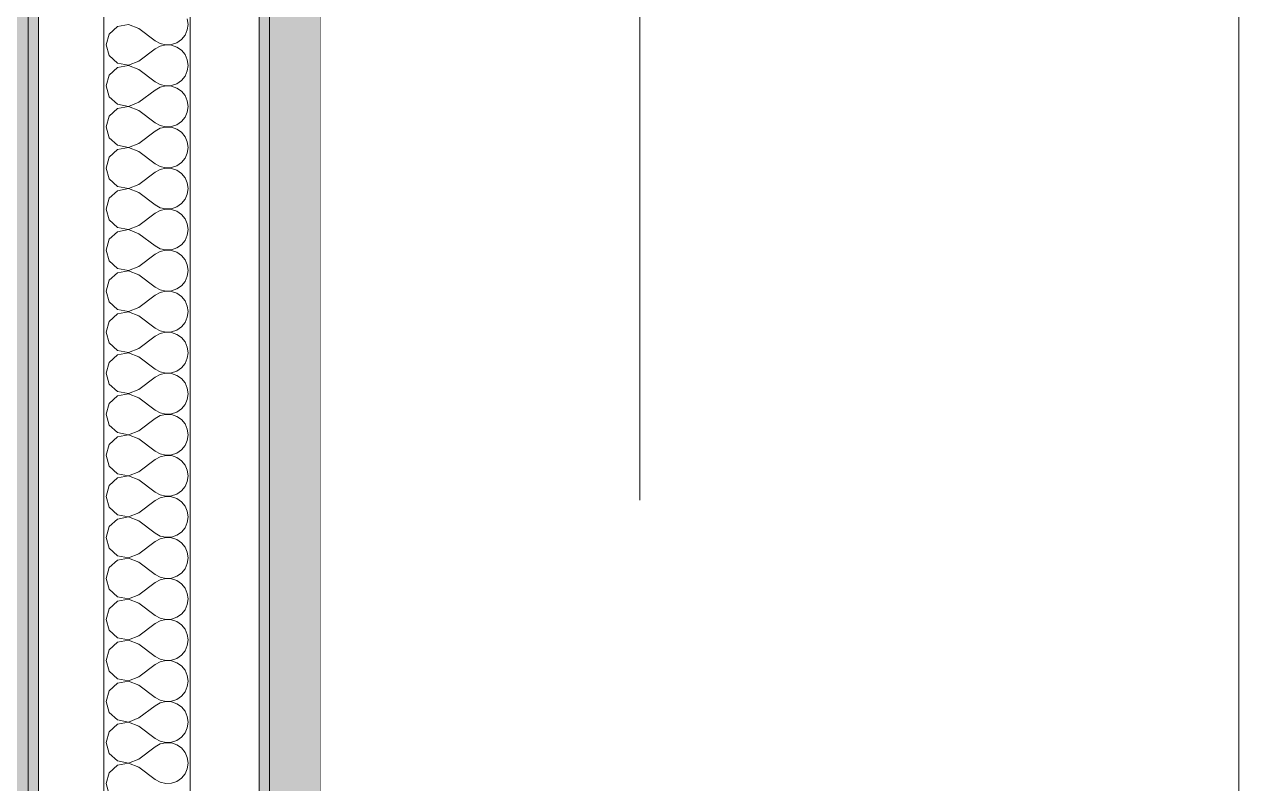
# Model space of a CAD drawing. Header units: millimetres. Extents: x -48147 to 1436659, y -488302 to 18123.
# Drawn here: x 1419576 to 1419928.4, y -477738.8 to -477518.5 of the extents above; entities that cross this region are included whole.
import ezdxf
from ezdxf.enums import TextEntityAlignment as Align

# ---------------------------------------------------------------- set-up
doc = ezdxf.new("R2010")
doc.units = ezdxf.units.MM
doc.header["$MEASUREMENT"] = 0
doc.linetypes.add('Double Dashed', pattern=[546.805537, 264.583325, -105.833328, 70.555556, -105.833328])
doc.linetypes.add('Wipeout_Contour', pattern=[1000, 0, -1000])
for name, color, linetype in [('A-25-M_Wall_Int', 7, 'Continuous'), ('New_A-15-MG_Structural_Grid_Phase_2', 7, 'Continuous'), ('New_A-25-M_Wall_Int', 7, 'Continuous')]:
    doc.layers.add(name, color=color, linetype=linetype)
doc.layers.add('A-25-M_Wall_Int_Pen_No__87', color=8, linetype='Continuous', lineweight=20)
doc.layers.add('New_A-25-M_Wall_Int_Pen_No__1', color=7, linetype='Continuous', lineweight=13)
doc.layers.add('New_A-15-MG_Structural_Grid_Phase_2_Pen_No__222', color=7, linetype='Continuous', lineweight=13, true_color=0x65af33)
doc.layers.add('New_A-25-M_Wall_Int_Pen_No__107', color=7, linetype='Continuous', lineweight=15, true_color=0xa6a6a6)
doc.styles.add('GENERATED_STYLE_2', font='')
doc.styles.get('GENERATED_STYLE_2').set_extended_font_data('Swis721 BT')

# ---------------------------------------------------------------- blocks, each defined once
blk = doc.blocks.new('*X360', base_point=(1424163.9, -483032.8))
at = {"layer": 'New_A-25-M_Wall_Int_Pen_No__107', "linetype": 'Continuous'}
for p, q in [((1419623.52, -477518.51), (1419623.3, -477516.88)), ((1419603, -477519.14), (1419600.6, -477521.33)), ((1419606.2, -477518.54), (1419603, -477519.14)), ((1419609.24, -477519.7), (1419606.2, -477518.54)), ((1419609.24, -477519.7), (1419614, -477523.27)), ((1419622.63, -477521.64), (1419623.3, -477520.14)), ((1419623.3, -477520.14), (1419623.52, -477518.51)), ((1419600.6, -477521.33), (1419599.71, -477524.46)), ((1419614, -477523.27), (1419615.44, -477524.07)), ((1419615.44, -477524.07), (1419617.04, -477524.44)), ((1419618.68, -477524.36), (1419620.23, -477523.84)), ((1419620.23, -477523.84), (1419621.59, -477522.91)), ((1419621.59, -477522.91), (1419622.63, -477521.64)), ((1419599.71, -477524.46), (1419600.6, -477527.59)), ((1419600.6, -477527.59), (1419603, -477529.79)), ((1419609.24, -477529.23), (1419614, -477525.65)), ((1419615.44, -477524.86), (1419614, -477525.65)), ((1419617.04, -477524.49), (1419615.44, -477524.86)), ((1419617.04, -477524.44), (1419618.68, -477524.36)), ((1419618.68, -477524.57), (1419617.04, -477524.49)), ((1419620.23, -477525.09), (1419618.68, -477524.57)), ((1419621.59, -477526.02), (1419620.23, -477525.09)), ((1419622.63, -477527.29), (1419621.59, -477526.02)), ((1419623.3, -477528.79), (1419622.63, -477527.29)), ((1419603, -477531.04), (1419600.6, -477533.24)), ((1419603, -477529.79), (1419606.2, -477530.39)), ((1419606.2, -477530.44), (1419603, -477531.04)), ((1419606.2, -477530.39), (1419609.24, -477529.23)), ((1419609.24, -477531.61), (1419606.2, -477530.44)), ((1419623.52, -477530.42), (1419623.3, -477528.79)), ((1419623.3, -477532.04), (1419623.52, -477530.42)), ((1419600.6, -477533.24), (1419599.71, -477536.37)), ((1419609.24, -477531.61), (1419614, -477535.18)), ((1419621.59, -477534.81), (1419622.63, -477533.55)), ((1419622.63, -477533.55), (1419623.3, -477532.04)), ((1419599.71, -477536.37), (1419600.6, -477539.5)), ((1419609.24, -477541.13), (1419614, -477537.56)), ((1419614, -477535.18), (1419615.44, -477535.97)), ((1419615.44, -477536.76), (1419614, -477537.56)), ((1419615.44, -477535.97), (1419617.04, -477536.34)), ((1419617.04, -477536.39), (1419615.44, -477536.76)), ((1419617.04, -477536.34), (1419618.68, -477536.26)), ((1419618.68, -477536.47), (1419617.04, -477536.39)), ((1419618.68, -477536.26), (1419620.23, -477535.74)), ((1419620.23, -477537), (1419618.68, -477536.47)), ((1419620.23, -477535.74), (1419621.59, -477534.81)), ((1419621.59, -477537.93), (1419620.23, -477537)), ((1419622.63, -477539.19), (1419621.59, -477537.93)), ((1419600.6, -477539.5), (1419603, -477541.69)), ((1419603, -477541.69), (1419606.2, -477542.3)), ((1419606.2, -477542.3), (1419609.24, -477541.13)), ((1419623.3, -477540.69), (1419622.63, -477539.19)), ((1419623.52, -477542.32), (1419623.3, -477540.69)), ((1419600.6, -477545.14), (1419599.71, -477548.27)), ((1419603, -477542.95), (1419600.6, -477545.14)), ((1419606.2, -477542.34), (1419603, -477542.95)), ((1419609.24, -477543.51), (1419606.2, -477542.34)), ((1419609.24, -477543.51), (1419614, -477547.08)), ((1419622.63, -477545.45), (1419623.3, -477543.95)), ((1419623.3, -477543.95), (1419623.52, -477542.32)), ((1419599.71, -477548.27), (1419600.6, -477551.4)), ((1419614, -477547.08), (1419615.44, -477547.88)), ((1419615.44, -477548.67), (1419614, -477549.46)), ((1419615.44, -477547.88), (1419617.04, -477548.25)), ((1419617.04, -477548.3), (1419615.44, -477548.67)), ((1419617.04, -477548.25), (1419618.68, -477548.17)), ((1419618.68, -477548.38), (1419617.04, -477548.3)), ((1419618.68, -477548.17), (1419620.23, -477547.64)), ((1419620.23, -477548.9), (1419618.68, -477548.38)), ((1419620.23, -477547.64), (1419621.59, -477546.71)), ((1419621.59, -477546.71), (1419622.63, -477545.45)), ((1419600.6, -477551.4), (1419603, -477553.6)), ((1419609.24, -477553.04), (1419614, -477549.46)), ((1419621.59, -477549.83), (1419620.23, -477548.9)), ((1419622.63, -477551.1), (1419621.59, -477549.83)), ((1419623.3, -477552.6), (1419622.63, -477551.1)), ((1419603, -477554.85), (1419600.6, -477557.05)), ((1419603, -477553.6), (1419606.2, -477554.2)), ((1419606.2, -477554.25), (1419603, -477554.85)), ((1419606.2, -477554.2), (1419609.24, -477553.04)), ((1419609.24, -477555.42), (1419606.2, -477554.25)), ((1419609.24, -477555.42), (1419614, -477558.99)), ((1419622.63, -477557.35), (1419623.3, -477555.85)), ((1419623.52, -477554.23), (1419623.3, -477552.6)), ((1419623.3, -477555.85), (1419623.52, -477554.23)), ((1419600.6, -477557.05), (1419599.71, -477560.18)), ((1419614, -477558.99), (1419615.44, -477559.78)), ((1419620.23, -477559.55), (1419621.59, -477558.62)), ((1419621.59, -477558.62), (1419622.63, -477557.35)), ((1419599.71, -477560.18), (1419600.6, -477563.31)), ((1419609.24, -477564.94), (1419614, -477561.37)), ((1419615.44, -477560.57), (1419614, -477561.37)), ((1419615.44, -477559.78), (1419617.04, -477560.15)), ((1419617.04, -477560.2), (1419615.44, -477560.57)), ((1419617.04, -477560.15), (1419618.68, -477560.07)), ((1419618.68, -477560.28), (1419617.04, -477560.2)), ((1419618.68, -477560.07), (1419620.23, -477559.55)), ((1419620.23, -477560.81), (1419618.68, -477560.28)), ((1419621.59, -477561.74), (1419620.23, -477560.81)), ((1419622.63, -477563), (1419621.59, -477561.74)), ((1419600.6, -477563.31), (1419603, -477565.5)), ((1419603, -477565.5), (1419606.2, -477566.11)), ((1419606.2, -477566.15), (1419603, -477566.76)), ((1419606.2, -477566.11), (1419609.24, -477564.94)), ((1419609.24, -477567.32), (1419606.2, -477566.15)), ((1419623.3, -477564.5), (1419622.63, -477563)), ((1419623.52, -477566.13), (1419623.3, -477564.5)), ((1419623.3, -477567.76), (1419623.52, -477566.13)), ((1419600.6, -477568.95), (1419599.71, -477572.08)), ((1419603, -477566.76), (1419600.6, -477568.95)), ((1419609.24, -477567.32), (1419614, -477570.89)), ((1419621.59, -477570.52), (1419622.63, -477569.26)), ((1419622.63, -477569.26), (1419623.3, -477567.76)), ((1419599.71, -477572.08), (1419600.6, -477575.21)), ((1419609.24, -477576.84), (1419614, -477573.27)), ((1419614, -477570.89), (1419615.44, -477571.69)), ((1419615.44, -477572.48), (1419614, -477573.27)), ((1419615.44, -477571.69), (1419617.04, -477572.06)), ((1419617.04, -477572.11), (1419615.44, -477572.48)), ((1419617.04, -477572.06), (1419618.68, -477571.98)), ((1419618.68, -477572.19), (1419617.04, -477572.11)), ((1419618.68, -477571.98), (1419620.23, -477571.45)), ((1419620.23, -477572.71), (1419618.68, -477572.19)), ((1419620.23, -477571.45), (1419621.59, -477570.52)), ((1419621.59, -477573.64), (1419620.23, -477572.71)), ((1419600.6, -477575.21), (1419603, -477577.41)), ((1419606.2, -477578.01), (1419609.24, -477576.84)), ((1419622.63, -477574.91), (1419621.59, -477573.64)), ((1419623.3, -477576.41), (1419622.63, -477574.91)), ((1419623.52, -477578.04), (1419623.3, -477576.41)), ((1419603, -477578.66), (1419600.6, -477580.86)), ((1419603, -477577.41), (1419606.2, -477578.01)), ((1419606.2, -477578.06), (1419603, -477578.66)), ((1419609.24, -477579.23), (1419606.2, -477578.06)), ((1419609.24, -477579.23), (1419614, -477582.8)), ((1419622.63, -477581.16), (1419623.3, -477579.66)), ((1419623.3, -477579.66), (1419623.52, -477578.04)), ((1419600.6, -477580.86), (1419599.71, -477583.99)), ((1419599.71, -477583.99), (1419600.6, -477587.12)), ((1419614, -477582.8), (1419615.44, -477583.59)), ((1419615.44, -477583.59), (1419617.04, -477583.96)), ((1419617.04, -477584.01), (1419615.44, -477584.38)), ((1419617.04, -477583.96), (1419618.68, -477583.88)), ((1419618.68, -477584.09), (1419617.04, -477584.01)), ((1419618.68, -477583.88), (1419620.23, -477583.36)), ((1419620.23, -477583.36), (1419621.59, -477582.43)), ((1419621.59, -477582.43), (1419622.63, -477581.16)), ((1419600.6, -477587.12), (1419603, -477589.31)), ((1419609.24, -477588.75), (1419614, -477585.18)), ((1419615.44, -477584.38), (1419614, -477585.18)), ((1419620.23, -477584.62), (1419618.68, -477584.09)), ((1419621.59, -477585.55), (1419620.23, -477584.62)), ((1419622.63, -477586.81), (1419621.59, -477585.55)), ((1419623.3, -477588.31), (1419622.63, -477586.81)), ((1419603, -477590.57), (1419600.6, -477592.76)), ((1419603, -477589.31), (1419606.2, -477589.92)), ((1419606.2, -477589.96), (1419603, -477590.57)), ((1419606.2, -477589.92), (1419609.24, -477588.75)), ((1419609.24, -477591.13), (1419606.2, -477589.96)), ((1419623.52, -477589.94), (1419623.3, -477588.31)), ((1419623.3, -477591.57), (1419623.52, -477589.94)), ((1419600.6, -477592.76), (1419599.71, -477595.89)), ((1419609.24, -477591.13), (1419614, -477594.7)), ((1419620.23, -477595.26), (1419621.59, -477594.33)), ((1419621.59, -477594.33), (1419622.63, -477593.07)), ((1419622.63, -477593.07), (1419623.3, -477591.57)), ((1419599.71, -477595.89), (1419600.6, -477599.02)), ((1419609.24, -477600.65), (1419614, -477597.08)), ((1419614, -477594.7), (1419615.44, -477595.5)), ((1419615.44, -477596.29), (1419614, -477597.08)), ((1419615.44, -477595.5), (1419617.04, -477595.87)), ((1419617.04, -477595.92), (1419615.44, -477596.29)), ((1419617.04, -477595.87), (1419618.68, -477595.79)), ((1419618.68, -477596), (1419617.04, -477595.92)), ((1419618.68, -477595.79), (1419620.23, -477595.26)), ((1419620.23, -477596.52), (1419618.68, -477596)), ((1419621.59, -477597.45), (1419620.23, -477596.52)), ((1419622.63, -477598.72), (1419621.59, -477597.45)), ((1419600.6, -477599.02), (1419603, -477601.22)), ((1419603, -477601.22), (1419606.2, -477601.82)), ((1419606.2, -477601.82), (1419609.24, -477600.65)), ((1419623.3, -477600.22), (1419622.63, -477598.72)), ((1419623.52, -477601.84), (1419623.3, -477600.22)), ((1419600.6, -477604.67), (1419599.71, -477607.8)), ((1419603, -477602.47), (1419600.6, -477604.67)), ((1419606.2, -477601.87), (1419603, -477602.47)), ((1419609.24, -477603.04), (1419606.2, -477601.87)), ((1419609.24, -477603.04), (1419614, -477606.61)), ((1419621.59, -477606.24), (1419622.63, -477604.97)), ((1419622.63, -477604.97), (1419623.3, -477603.47)), ((1419623.3, -477603.47), (1419623.52, -477601.84)), ((1419599.71, -477607.8), (1419600.6, -477610.93)), ((1419614, -477606.61), (1419615.44, -477607.4)), ((1419615.44, -477608.19), (1419614, -477608.99)), ((1419615.44, -477607.4), (1419617.04, -477607.77)), ((1419617.04, -477607.82), (1419615.44, -477608.19)), ((1419617.04, -477607.77), (1419618.68, -477607.69)), ((1419618.68, -477607.9), (1419617.04, -477607.82)), ((1419618.68, -477607.69), (1419620.23, -477607.17)), ((1419620.23, -477608.43), (1419618.68, -477607.9)), ((1419620.23, -477607.17), (1419621.59, -477606.24)), ((1419621.59, -477609.36), (1419620.23, -477608.43)), ((1419600.6, -477610.93), (1419603, -477613.12)), ((1419609.24, -477612.56), (1419614, -477608.99)), ((1419622.63, -477610.62), (1419621.59, -477609.36)), ((1419623.3, -477612.12), (1419622.63, -477610.62)), ((1419623.52, -477613.75), (1419623.3, -477612.12)), ((1419603, -477614.38), (1419600.6, -477616.57)), ((1419603, -477613.12), (1419606.2, -477613.73)), ((1419606.2, -477613.77), (1419603, -477614.38)), ((1419606.2, -477613.73), (1419609.24, -477612.56)), ((1419609.24, -477614.94), (1419606.2, -477613.77)), ((1419609.24, -477614.94), (1419614, -477618.51)), ((1419622.63, -477616.88), (1419623.3, -477615.38)), ((1419623.3, -477615.38), (1419623.52, -477613.75)), ((1419600.6, -477616.57), (1419599.71, -477619.7)), ((1419614, -477618.51), (1419615.44, -477619.31)), ((1419615.44, -477619.31), (1419617.04, -477619.68)), ((1419618.68, -477619.6), (1419620.23, -477619.07)), ((1419620.23, -477619.07), (1419621.59, -477618.14)), ((1419621.59, -477618.14), (1419622.63, -477616.88)), ((1419599.71, -477619.7), (1419600.6, -477622.83)), ((1419600.6, -477622.83), (1419603, -477625.03)), ((1419609.24, -477624.46), (1419614, -477620.89)), ((1419615.44, -477620.1), (1419614, -477620.89)), ((1419617.04, -477619.73), (1419615.44, -477620.1)), ((1419617.04, -477619.68), (1419618.68, -477619.6)), ((1419618.68, -477619.81), (1419617.04, -477619.73)), ((1419620.23, -477620.33), (1419618.68, -477619.81)), ((1419621.59, -477621.26), (1419620.23, -477620.33)), ((1419622.63, -477622.52), (1419621.59, -477621.26)), ((1419623.3, -477624.03), (1419622.63, -477622.52)), ((1419603, -477626.28), (1419600.6, -477628.48)), ((1419603, -477625.03), (1419606.2, -477625.63)), ((1419606.2, -477625.68), (1419603, -477626.28)), ((1419606.2, -477625.63), (1419609.24, -477624.46)), ((1419609.24, -477626.84), (1419606.2, -477625.68)), ((1419623.52, -477625.65), (1419623.3, -477624.03)), ((1419623.3, -477627.28), (1419623.52, -477625.65)), ((1419600.6, -477628.48), (1419599.71, -477631.61)), ((1419609.24, -477626.84), (1419614, -477630.42)), ((1419621.59, -477630.05), (1419622.63, -477628.78)), ((1419622.63, -477628.78), (1419623.3, -477627.28)), ((1419599.71, -477631.61), (1419600.6, -477634.74)), ((1419609.24, -477636.37), (1419614, -477632.8)), ((1419614, -477630.42), (1419615.44, -477631.21)), ((1419615.44, -477632), (1419614, -477632.8)), ((1419615.44, -477631.21), (1419617.04, -477631.58)), ((1419617.04, -477631.63), (1419615.44, -477632)), ((1419617.04, -477631.58), (1419618.68, -477631.5)), ((1419618.68, -477631.71), (1419617.04, -477631.63)), ((1419618.68, -477631.5), (1419620.23, -477630.98)), ((1419620.23, -477632.23), (1419618.68, -477631.71)), ((1419620.23, -477630.98), (1419621.59, -477630.05)), ((1419621.59, -477633.16), (1419620.23, -477632.23)), ((1419622.63, -477634.43), (1419621.59, -477633.16)), ((1419600.6, -477634.74), (1419603, -477636.93)), ((1419603, -477636.93), (1419606.2, -477637.53)), ((1419606.2, -477637.53), (1419609.24, -477636.37)), ((1419623.3, -477635.93), (1419622.63, -477634.43)), ((1419623.52, -477637.56), (1419623.3, -477635.93)), ((1419600.6, -477640.38), (1419599.71, -477643.51)), ((1419603, -477638.19), (1419600.6, -477640.38)), ((1419606.2, -477637.58), (1419603, -477638.19)), ((1419609.24, -477638.75), (1419606.2, -477637.58)), ((1419609.24, -477638.75), (1419614, -477642.32)), ((1419622.63, -477640.69), (1419623.3, -477639.19)), ((1419623.3, -477639.19), (1419623.52, -477637.56)), ((1419599.71, -477643.51), (1419600.6, -477646.64)), ((1419614, -477642.32), (1419615.44, -477643.12)), ((1419615.44, -477643.91), (1419614, -477644.7)), ((1419615.44, -477643.12), (1419617.04, -477643.49)), ((1419617.04, -477643.54), (1419615.44, -477643.91)), ((1419617.04, -477643.49), (1419618.68, -477643.41)), ((1419618.68, -477643.61), (1419617.04, -477643.54)), ((1419618.68, -477643.41), (1419620.23, -477642.88)), ((1419620.23, -477644.14), (1419618.68, -477643.61)), ((1419620.23, -477642.88), (1419621.59, -477641.95)), ((1419621.59, -477641.95), (1419622.63, -477640.69)), ((1419600.6, -477646.64), (1419603, -477648.84)), ((1419609.24, -477648.27), (1419614, -477644.7)), ((1419621.59, -477645.07), (1419620.23, -477644.14)), ((1419622.63, -477646.33), (1419621.59, -477645.07)), ((1419623.3, -477647.84), (1419622.63, -477646.33)), ((1419603, -477650.09), (1419600.6, -477652.29)), ((1419603, -477648.84), (1419606.2, -477649.44)), ((1419606.2, -477649.49), (1419603, -477650.09)), ((1419606.2, -477649.44), (1419609.24, -477648.27)), ((1419609.24, -477650.65), (1419606.2, -477649.49)), ((1419609.24, -477650.65), (1419614, -477654.23)), ((1419623.52, -477649.46), (1419623.3, -477647.84)), ((1419623.3, -477651.09), (1419623.52, -477649.46)), ((1419600.6, -477652.29), (1419599.71, -477655.42)), ((1419614, -477654.23), (1419615.44, -477655.02)), ((1419620.23, -477654.79), (1419621.59, -477653.86)), ((1419621.59, -477653.86), (1419622.63, -477652.59)), ((1419622.63, -477652.59), (1419623.3, -477651.09)), ((1419599.71, -477655.42), (1419600.6, -477658.55)), ((1419609.24, -477660.18), (1419614, -477656.61)), ((1419615.44, -477655.81), (1419614, -477656.61)), ((1419615.44, -477655.02), (1419617.04, -477655.39)), ((1419617.04, -477655.44), (1419615.44, -477655.81)), ((1419617.04, -477655.39), (1419618.68, -477655.31)), ((1419618.68, -477655.52), (1419617.04, -477655.44)), ((1419618.68, -477655.31), (1419620.23, -477654.79)), ((1419620.23, -477656.04), (1419618.68, -477655.52)), ((1419621.59, -477656.97), (1419620.23, -477656.04)), ((1419622.63, -477658.24), (1419621.59, -477656.97)), ((1419600.6, -477658.55), (1419603, -477660.74)), ((1419603, -477660.74), (1419606.2, -477661.34)), ((1419606.2, -477661.39), (1419603, -477662)), ((1419606.2, -477661.34), (1419609.24, -477660.18)), ((1419609.24, -477662.56), (1419606.2, -477661.39)), ((1419623.3, -477659.74), (1419622.63, -477658.24)), ((1419623.52, -477661.37), (1419623.3, -477659.74)), ((1419623.3, -477662.99), (1419623.52, -477661.37)), ((1419600.6, -477664.19), (1419599.71, -477667.32)), ((1419603, -477662), (1419600.6, -477664.19)), ((1419609.24, -477662.56), (1419614, -477666.13)), ((1419621.59, -477665.76), (1419622.63, -477664.5)), ((1419622.63, -477664.5), (1419623.3, -477662.99)), ((1419599.71, -477667.32), (1419600.6, -477670.45)), ((1419609.24, -477672.08), (1419614, -477668.51)), ((1419614, -477666.13), (1419615.44, -477666.92)), ((1419615.44, -477667.72), (1419614, -477668.51)), ((1419615.44, -477666.92), (1419617.04, -477667.3)), ((1419617.04, -477667.34), (1419615.44, -477667.72)), ((1419617.04, -477667.3), (1419618.68, -477667.22)), ((1419618.68, -477667.42), (1419617.04, -477667.34)), ((1419618.68, -477667.22), (1419620.23, -477666.69)), ((1419620.23, -477667.95), (1419618.68, -477667.42)), ((1419620.23, -477666.69), (1419621.59, -477665.76)), ((1419621.59, -477668.88), (1419620.23, -477667.95)), ((1419600.6, -477670.45), (1419603, -477672.64)), ((1419606.2, -477673.25), (1419609.24, -477672.08)), ((1419622.63, -477670.14), (1419621.59, -477668.88)), ((1419623.3, -477671.65), (1419622.63, -477670.14)), ((1419623.52, -477673.27), (1419623.3, -477671.65)), ((1419603, -477673.9), (1419600.6, -477676.1)), ((1419603, -477672.64), (1419606.2, -477673.25)), ((1419606.2, -477673.3), (1419603, -477673.9)), ((1419609.24, -477674.46), (1419606.2, -477673.3)), ((1419609.24, -477674.46), (1419614, -477678.04)), ((1419622.63, -477676.4), (1419623.3, -477674.9)), ((1419623.3, -477674.9), (1419623.52, -477673.27)), ((1419600.6, -477676.1), (1419599.71, -477679.23)), ((1419599.71, -477679.23), (1419600.6, -477682.35)), ((1419614, -477678.04), (1419615.44, -477678.83)), ((1419615.44, -477678.83), (1419617.04, -477679.2)), ((1419617.04, -477679.2), (1419618.68, -477679.12)), ((1419618.68, -477679.12), (1419620.23, -477678.6)), ((1419620.23, -477678.6), (1419621.59, -477677.67)), ((1419621.59, -477677.67), (1419622.63, -477676.4)), ((1419600.6, -477682.35), (1419603, -477684.55)), ((1419609.24, -477683.99), (1419614, -477680.42)), ((1419615.44, -477679.62), (1419614, -477680.42)), ((1419617.04, -477679.25), (1419615.44, -477679.62)), ((1419618.68, -477679.33), (1419617.04, -477679.25)), ((1419620.23, -477679.85), (1419618.68, -477679.33)), ((1419621.59, -477680.78), (1419620.23, -477679.85)), ((1419622.63, -477682.05), (1419621.59, -477680.78)), ((1419623.3, -477683.55), (1419622.63, -477682.05)), ((1419603, -477685.81), (1419600.6, -477688)), ((1419603, -477684.55), (1419606.2, -477685.15)), ((1419606.2, -477685.2), (1419603, -477685.81)), ((1419606.2, -477685.15), (1419609.24, -477683.99)), ((1419609.24, -477686.37), (1419606.2, -477685.2)), ((1419623.52, -477685.18), (1419623.3, -477683.55)), ((1419623.3, -477686.8), (1419623.52, -477685.18)), ((1419600.6, -477688), (1419599.71, -477691.13)), ((1419609.24, -477686.37), (1419614, -477689.94)), ((1419620.23, -477690.5), (1419621.59, -477689.57)), ((1419621.59, -477689.57), (1419622.63, -477688.31)), ((1419622.63, -477688.31), (1419623.3, -477686.8)), ((1419599.71, -477691.13), (1419600.6, -477694.26)), ((1419609.24, -477695.89), (1419614, -477692.32)), ((1419614, -477689.94), (1419615.44, -477690.73)), ((1419615.44, -477691.53), (1419614, -477692.32)), ((1419615.44, -477690.73), (1419617.04, -477691.11)), ((1419617.04, -477691.15), (1419615.44, -477691.53)), ((1419617.04, -477691.11), (1419618.68, -477691.03)), ((1419618.68, -477691.23), (1419617.04, -477691.15)), ((1419618.68, -477691.03), (1419620.23, -477690.5)), ((1419620.23, -477691.76), (1419618.68, -477691.23)), ((1419621.59, -477692.69), (1419620.23, -477691.76)), ((1419622.63, -477693.95), (1419621.59, -477692.69)), ((1419600.6, -477694.26), (1419603, -477696.45)), ((1419603, -477696.45), (1419606.2, -477697.06)), ((1419606.2, -477697.06), (1419609.24, -477695.89)), ((1419623.3, -477695.46), (1419622.63, -477693.95)), ((1419623.52, -477697.08), (1419623.3, -477695.46)), ((1419600.6, -477699.91), (1419599.71, -477703.04)), ((1419603, -477697.71), (1419600.6, -477699.91)), ((1419606.2, -477697.11), (1419603, -477697.71)), ((1419609.24, -477698.27), (1419606.2, -477697.11)), ((1419609.24, -477698.27), (1419614, -477701.84)), ((1419621.59, -477701.48), (1419622.63, -477700.21)), ((1419622.63, -477700.21), (1419623.3, -477698.71)), ((1419623.3, -477698.71), (1419623.52, -477697.08)), ((1419599.71, -477703.04), (1419600.6, -477706.16)), ((1419614, -477701.84), (1419615.44, -477702.64)), ((1419615.44, -477703.43), (1419614, -477704.23)), ((1419615.44, -477702.64), (1419617.04, -477703.01)), ((1419617.04, -477703.06), (1419615.44, -477703.43)), ((1419617.04, -477703.01), (1419618.68, -477702.93)), ((1419618.68, -477703.14), (1419617.04, -477703.06)), ((1419618.68, -477702.93), (1419620.23, -477702.41)), ((1419620.23, -477703.66), (1419618.68, -477703.14)), ((1419620.23, -477702.41), (1419621.59, -477701.48)), ((1419621.59, -477704.59), (1419620.23, -477703.66)), ((1419600.6, -477706.16), (1419603, -477708.36)), ((1419609.24, -477707.8), (1419614, -477704.23)), ((1419622.63, -477705.86), (1419621.59, -477704.59)), ((1419623.3, -477707.36), (1419622.63, -477705.86)), ((1419623.52, -477708.99), (1419623.3, -477707.36)), ((1419603, -477709.62), (1419600.6, -477711.81)), ((1419603, -477708.36), (1419606.2, -477708.96)), ((1419606.2, -477709.01), (1419603, -477709.62)), ((1419606.2, -477708.96), (1419609.24, -477707.8)), ((1419609.24, -477710.18), (1419606.2, -477709.01)), ((1419609.24, -477710.18), (1419614, -477713.75)), ((1419622.63, -477712.12), (1419623.3, -477710.61)), ((1419623.3, -477710.61), (1419623.52, -477708.99)), ((1419600.6, -477711.81), (1419599.71, -477714.94)), ((1419614, -477713.75), (1419615.44, -477714.54)), ((1419618.68, -477714.84), (1419620.23, -477714.31)), ((1419620.23, -477714.31), (1419621.59, -477713.38)), ((1419621.59, -477713.38), (1419622.63, -477712.12)), ((1419599.71, -477714.94), (1419600.6, -477718.07)), ((1419609.24, -477719.7), (1419614, -477716.13)), ((1419615.44, -477715.34), (1419614, -477716.13)), ((1419615.44, -477714.54), (1419617.04, -477714.92)), ((1419617.04, -477714.96), (1419615.44, -477715.34)), ((1419617.04, -477714.92), (1419618.68, -477714.84)), ((1419618.68, -477715.04), (1419617.04, -477714.96)), ((1419620.23, -477715.57), (1419618.68, -477715.04)), ((1419621.59, -477716.5), (1419620.23, -477715.57)), ((1419622.63, -477717.76), (1419621.59, -477716.5)), ((1419623.3, -477719.27), (1419622.63, -477717.76)), ((1419600.6, -477718.07), (1419603, -477720.26)), ((1419603, -477721.52), (1419600.6, -477723.72)), ((1419603, -477720.26), (1419606.2, -477720.87)), ((1419606.2, -477720.92), (1419603, -477721.52)), ((1419606.2, -477720.87), (1419609.24, -477719.7)), ((1419609.24, -477722.08), (1419606.2, -477720.92)), ((1419623.52, -477720.89), (1419623.3, -477719.27)), ((1419623.3, -477722.52), (1419623.52, -477720.89)), ((1419600.6, -477723.72), (1419599.71, -477726.84)), ((1419609.24, -477722.08), (1419614, -477725.65)), ((1419621.59, -477725.29), (1419622.63, -477724.02)), ((1419622.63, -477724.02), (1419623.3, -477722.52)), ((1419599.71, -477726.84), (1419600.6, -477729.97)), ((1419609.24, -477731.61), (1419614, -477728.04)), ((1419614, -477725.65), (1419615.44, -477726.45)), ((1419615.44, -477727.24), (1419614, -477728.04)), ((1419615.44, -477726.45), (1419617.04, -477726.82)), ((1419617.04, -477726.87), (1419615.44, -477727.24)), ((1419617.04, -477726.82), (1419618.68, -477726.74)), ((1419618.68, -477726.95), (1419617.04, -477726.87)), ((1419618.68, -477726.74), (1419620.23, -477726.22)), ((1419620.23, -477727.47), (1419618.68, -477726.95)), ((1419620.23, -477726.22), (1419621.59, -477725.29)), ((1419621.59, -477728.4), (1419620.23, -477727.47)), ((1419622.63, -477729.67), (1419621.59, -477728.4)), ((1419600.6, -477729.97), (1419603, -477732.17)), ((1419606.2, -477732.77), (1419609.24, -477731.61)), ((1419623.3, -477731.17), (1419622.63, -477729.67)), ((1419623.52, -477732.8), (1419623.3, -477731.17)), ((1419600.6, -477735.62), (1419599.71, -477738.75)), ((1419603, -477733.43), (1419600.6, -477735.62)), ((1419603, -477732.17), (1419606.2, -477732.77)), ((1419606.2, -477732.82), (1419603, -477733.43)), ((1419609.24, -477733.99), (1419606.2, -477732.82)), ((1419609.24, -477733.99), (1419614, -477737.56)), ((1419622.63, -477735.93), (1419623.3, -477734.42)), ((1419623.3, -477734.42), (1419623.52, -477732.8)), ((1419599.71, -477738.75), (1419600.6, -477741.88)), ((1419614, -477737.56), (1419615.44, -477738.35)), ((1419615.44, -477738.35), (1419617.04, -477738.73)), ((1419617.04, -477738.73), (1419618.68, -477738.65)), ((1419618.68, -477738.65), (1419620.23, -477738.12)), ((1419620.23, -477738.12), (1419621.59, -477737.19)), ((1419621.59, -477737.19), (1419622.63, -477735.93))]:
    blk.add_line(p, q, dxfattribs=at)
blk = doc.blocks.new('Section Elem_332_2', base_point=(1424163.9, -483032.8))
at = {"layer": 'New_A-25-M_Wall_Int_Pen_No__107', "linetype": 'Continuous'}
for points in [[(1419562.12, -475382.8), (1419562.12, -478982.8), (1419577.12, -478982.8), (1419577.12, -475382.8)], [(1419647.12, -478982.8), (1419662.12, -478982.8), (1419662.12, -475382.8), (1419647.12, -475382.8)]]:
    blk.add_hatch(color=256, dxfattribs=at).paths.add_polyline_path(points)
at = {"layer": 'New_A-25-M_Wall_Int_Pen_No__107', "linetype": 'Continuous', "lineweight": 0, "true_color": 0x535353}
blk.add_hatch(color=251, dxfattribs=at).paths.add_polyline_path([(1419644.12, -478982.8), (1419647.12, -478982.8), (1419647.12, -475382.8), (1419644.12, -475382.8)])
at = {"layer": 'New_A-25-M_Wall_Int_Pen_No__1', "linetype": 'Continuous'}
for p, q in [((1419577.12, -475382.8), (1419577.12, -478982.8)), ((1419647.12, -475382.8), (1419647.12, -478982.8)), ((1419662.12, -476007.8), (1419662.12, -478982.8))]:
    blk.add_line(p, q, dxfattribs=at)
at = {"color": 254, "linetype": 'Wipeout_Contour', "lineweight": 0, "ltscale": 5990749.355573635}
blk.add_wipeout([(1419624.12, -478982.8), (1419644.12, -478982.8), (1419644.12, -475382.8), (1419624.12, -475382.8)], dxfattribs=at).dxf.layer = 'New_A-25-M_Wall_Int'
at = {"layer": 'New_A-25-M_Wall_Int_Pen_No__1', "linetype": 'Continuous'}
blk.add_line((1419644.12, -475382.8), (1419644.12, -478982.8), dxfattribs=at)
at = {"color": 254, "linetype": 'Wipeout_Contour', "lineweight": 0, "ltscale": 5990664.046063169}
blk.add_wipeout([(1419599.12, -478982.8), (1419624.12, -478982.8), (1419624.12, -475382.8), (1419599.12, -475382.8)], dxfattribs=at).dxf.layer = 'New_A-25-M_Wall_Int'
at = {"layer": 'New_A-25-M_Wall_Int_Pen_No__1', "linetype": 'Continuous'}
blk.add_line((1419624.12, -475382.8), (1419624.12, -478982.8), dxfattribs=at)
at = {"layer": 'New_A-25-M_Wall_Int'}
blk.add_blockref('*X360', (1424163.9, -483032.8), dxfattribs=at)
at = {"color": 254, "linetype": 'Wipeout_Contour', "lineweight": 0, "ltscale": 5990580.632433724}
blk.add_wipeout([(1419580.12, -478982.8), (1419599.12, -478982.8), (1419599.12, -475382.8), (1419580.12, -475382.8)], dxfattribs=at).dxf.layer = 'New_A-25-M_Wall_Int'
at = {"layer": 'New_A-25-M_Wall_Int_Pen_No__107', "linetype": 'Continuous', "lineweight": 0, "true_color": 0x535353}
blk.add_hatch(color=251, dxfattribs=at).paths.add_polyline_path([(1419577.12, -478982.8), (1419580.12, -478982.8), (1419580.12, -475382.8), (1419577.12, -475382.8)])
at = {"layer": 'New_A-25-M_Wall_Int_Pen_No__1', "linetype": 'Continuous'}
for p, q in [((1419580.12, -475382.8), (1419580.12, -478982.8)), ((1419599.12, -475382.8), (1419599.12, -478982.8))]:
    blk.add_line(p, q, dxfattribs=at)
blk = doc.blocks.new('Section Elem_406_2', base_point=(1424163.9, -483032.8))
at = {"color": 254, "linetype": 'Wipeout_Contour', "lineweight": 0, "ltscale": 5992233.927010693}
blk.add_wipeout([(1419928.44, -476007.8), (1419913.44, -476007.8), (1419913.44, -478982.8), (1419928.44, -478982.8)], dxfattribs=at).dxf.layer = 'A-25-M_Wall_Int'
at = {"layer": 'A-25-M_Wall_Int_Pen_No__87', "linetype": 'Continuous'}
blk.add_line((1419928.44, -476007.8), (1419928.44, -478982.8), dxfattribs=at)
blk = doc.blocks.new('Section Elem_407_2', base_point=(1424163.9, -483032.8))
at = {"color": 254, "linetype": 'Wipeout_Contour', "lineweight": 0, "ltscale": 5991729.077195933}
blk.add_wipeout([(1419662.12, -476007.8), (1419662.12, -478982.8), (1419913.44, -478982.8), (1419913.44, -476007.8)], dxfattribs=at).dxf.layer = 'A-25-M_Wall_Int'
blk = doc.blocks.new('Standard grid marker[3]_2', base_point=(1419754.62, -461628.17))
at = {"layer": 'New_A-15-MG_Structural_Grid_Phase_2_Pen_No__222', "linetype": 'Double Dashed'}
blk.add_line((1419754.62, -462628.17), (1419754.62, -486032.8), dxfattribs=at)
at = {"layer": 'New_A-15-MG_Structural_Grid_Phase_2_Pen_No__222', "style": 'GENERATED_STYLE_2'}
for tag, p in [('AC_MarkerText_1_0', (1419754.62, -461357.58)), ('AC_MarkerText_1_1', (1419754.62, -487262.21))]:
    blk.add_attdef(tag, text='', height=175, rotation=360, dxfattribs=at).set_placement(p, align=Align.MIDDLE_CENTER)

msp = doc.modelspace()

# ---------------------------------------------------------------- block references
at = {"layer": 'A-25-M_Wall_Int'}
msp.add_blockref('Section Elem_406_2', (1424163.9, -483032.8), dxfattribs=at)
at = {"layer": 'New_A-25-M_Wall_Int'}
msp.add_blockref('Section Elem_332_2', (1424163.9, -483032.8), dxfattribs=at)

# ---------------------------------------------------------------- next in the draw order: block references
at = {"layer": 'A-25-M_Wall_Int'}
msp.add_blockref('Section Elem_407_2', (1424163.9, -483032.8), dxfattribs=at)

# ---------------------------------------------------------------- next in the draw order: block references
at = {"layer": 'New_A-15-MG_Structural_Grid_Phase_2', "color": 8, "linetype": 'Continuous', "lineweight": 15}
msp.add_blockref('Standard grid marker[3]_2', (1419754.62, -461628.17), dxfattribs=at)

doc.saveas('drawing.dxf')
